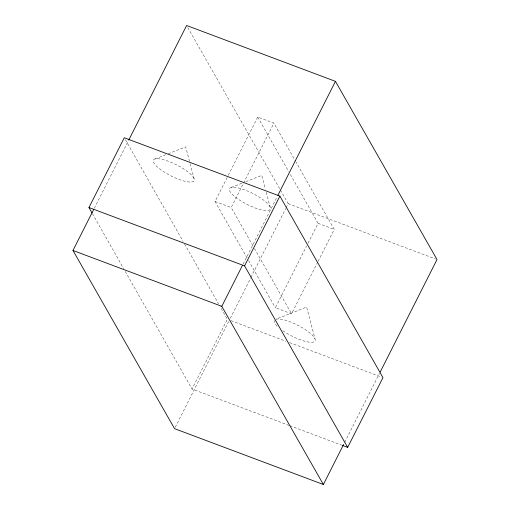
<?xml version="1.0" encoding="UTF-8"?>
<svg xmlns="http://www.w3.org/2000/svg" width="510" height="510" viewBox="0 0 510 510"><rect width="100%" height="100%" fill="white"/><g stroke="black" fill="none" stroke-linecap="round" stroke-linejoin="round"><path stroke-width="0.38" stroke-dasharray="2.55 1.91" d="M94.293 208.29L128.386 140.798M243.111 264.135L277.204 196.643M175.261 427.252L228.888 321.09M230.31 318.278L250.55 278.205M250.907 277.504L285.708 208.603M286.065 207.901L288.195 203.681L280.379 189.975M344.683 442.317L379.485 373.422M247.057 257.875L215.029 201.476L227.944 175.937M228.308 175.23L257.735 117.064L273.908 123.127L295.456 161.077M252.922 245.788L231.202 207.538L273.908 123.127M289.119 425.436L192.04 389.041L227.339 319.266L220.084 306.497M317.73 262.006L291.535 313.79L275.362 307.728L306.587 246.011M308.021 243.174L318.068 223.316L290.254 174.331M318.093 261.298L334.241 229.379L295.845 161.766M155.097 158.935L167.478 154.052M168.204 153.765L185.685 146.867L189.471 161.211M231.202 187.47L242.123 183.16M245.769 181.719L261.789 175.395L265.378 188.993M318.068 223.316L334.241 229.379M215.029 201.476L231.202 207.538M231.043 320.656L285.88 341.222M289.591 342.612L381.48 377.062M289.858 425.716L341.738 445.166M288.195 203.681L435.527 258.972M282.833 330.709L285.402 332.424A22.816 6.171 26.8 0 0 298.975 339.271L302.309 340.47A22.816 6.171 26.8 0 0 312.624 342.216L314.071 341.827A22.816 6.171 26.8 0 0 314.625 338.073L314.122 337.288A22.816 6.171 26.8 0 0 308.359 331.761L305.566 329.785A22.816 6.171 26.8 0 0 292.192 322.651L288.781 321.319A22.816 6.171 26.8 0 0 277.74 318.935L276.031 319.164L306.625 307.09L314.989 338.812M187.795 27.559L279.99 189.293M257.735 117.064L288.685 171.57M254.445 248.478L291.535 313.79M248.58 260.565L275.362 307.728M125.415 139.778L183.058 241.287M184.582 243.978L218.554 303.807M92.406 213.582L123.707 268.706M125.237 271.397L192.04 389.041M270.16 207.117L269.796 206.384A22.816 6.171 26.8 0 0 257.626 196.133L254.299 194.259A22.816 6.171 26.8 0 0 240.714 188.566L237.737 187.801A22.816 6.171 26.8 0 0 229.984 191.454L231.132 193.08A22.816 6.171 26.8 0 0 247.203 204.472L250.684 206.129A22.816 6.171 26.8 0 0 263.409 210.298L265.831 210.579A22.816 6.171 26.8 0 0 270.16 207.117L266.175 192.015M194.055 178.583L193.692 177.85A22.816 6.171 26.8 0 0 178.194 165.724L174.739 163.984A22.816 6.171 26.8 0 0 161.632 159.267L159.005 158.827A22.816 6.171 26.8 0 0 153.88 162.926L155.027 164.552A22.816 6.171 26.8 0 0 167.694 174.12L171.099 175.937A22.816 6.171 26.8 0 0 184.492 181.158L187.304 181.77A22.816 6.171 26.8 0 0 194.055 178.583L189.669 161.97M277.185 326.107A22.816 6.171 26.8 0 1 274.82 323.149L274.24 321.74A22.816 6.171 26.8 0 1 274.252 320.58"/><path stroke-width="0.76" d="M343.619 444.427L323.378 484.5L174.554 428.655L72.981 250.474L93.579 209.699M128.737 140.097L186.622 25.5L335.446 81.345L437.019 259.526L380.199 372.013M323.378 484.5L221.805 306.319L242.403 265.538M277.918 195.234L335.446 81.345M92.023 212.912L88.969 207.532L124.268 137.764L279.894 196.108L382.965 377.617L347.667 447.391L342.478 445.447M347.667 447.391L244.596 265.882L279.894 196.108M88.969 207.532L244.596 265.882M72.981 250.474L221.805 306.319"/></g></svg>
